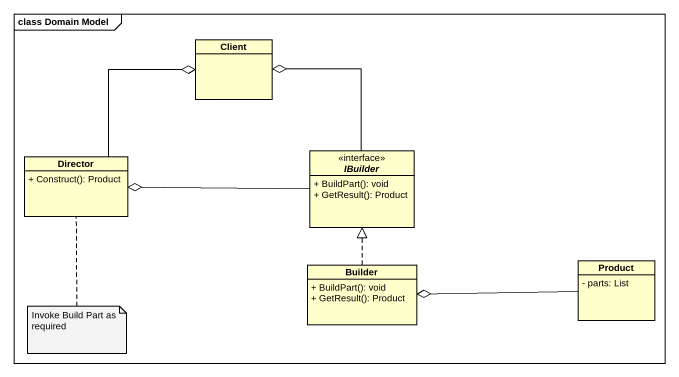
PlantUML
@startuml
mainframe class Domain Model
hide circle
hide empty members
skinparam classAttributeIconSize 0
class Client
class Director {
  + Construct(): Product
}
interface IBuilder {
  + BuildPart(): void
  + GetResult(): Product
}
class Product {
  - parts: List
}
class Builder {
  + BuildPart(): void
  + GetResult(): Product
}
Director -up-o Client
IBuilder -up-o Client
IBuilder -left-o Director
Product -left-o Builder
Builder .up.|> IBuilder
note bottom of Director : Invoke Build Part as required
@enduml
